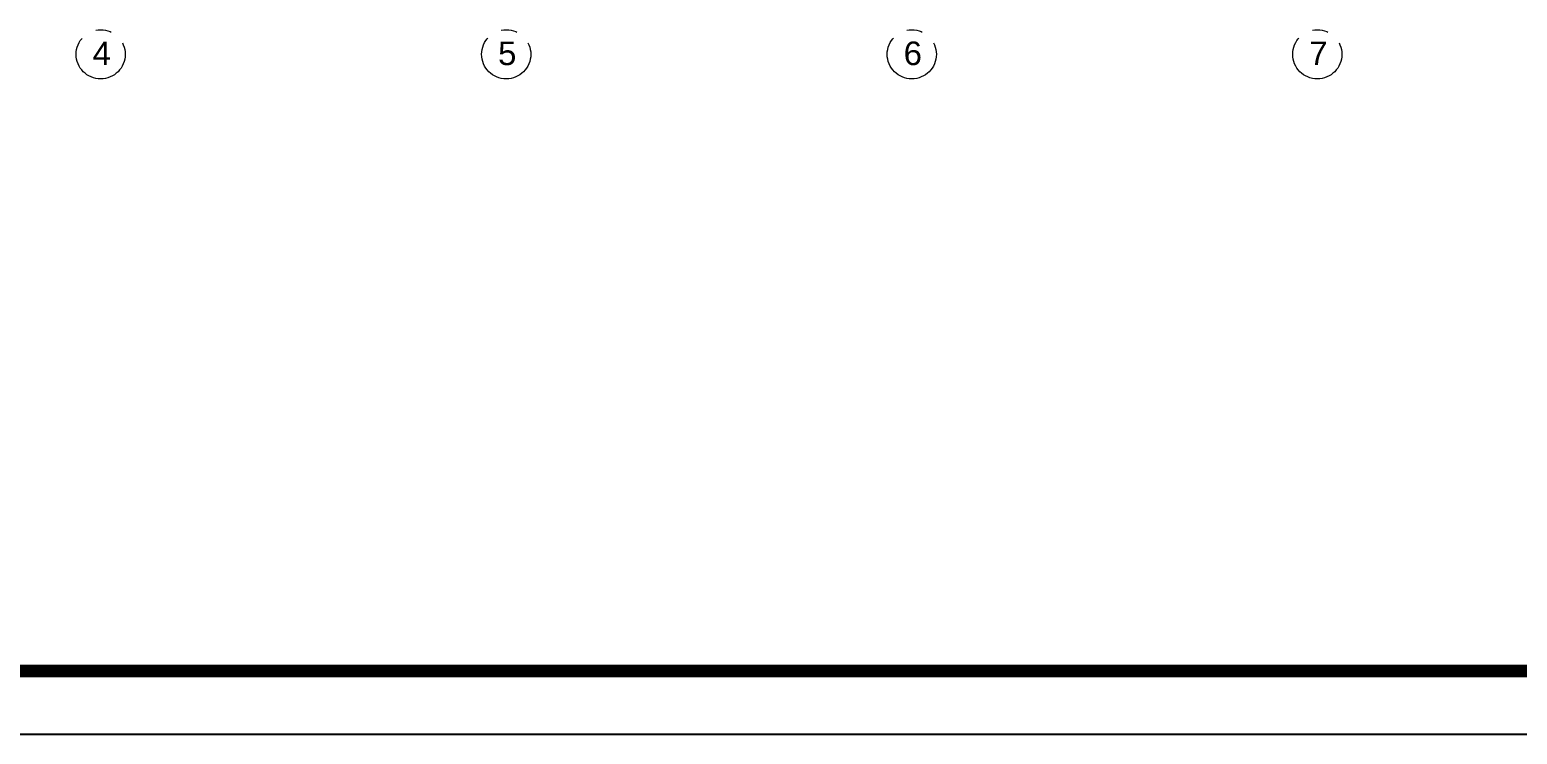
# Model space of a CAD drawing. Header units: inches. Extents: x -0.2 to 34.5, y 0 to 23.
# Drawn here: x 15.44 to 27.18, y 0 to 5.56 of the extents above; entities that cross this region are included whole.
import ezdxf

# ---------------------------------------------------------------- set-up
doc = ezdxf.new("R2010")
doc.units = ezdxf.units.IN
doc.header["$MEASUREMENT"] = 0
doc.linetypes.add('CENTER2', pattern=[1.125, 0.75, -0.125, 0.125, -0.125])
doc.layers.add('A-ANNO-SYMB', color=3, linetype='Continuous', lineweight=18)
doc.layers.add('A-ANNO-TEXT', color=3, linetype='Continuous', lineweight=18)

msp = doc.modelspace()

# ---------------------------------------------------------------- linework, layer by layer
msp.add_line((0, 0), (34.5, 0))
at = {"const_width": 0.1}
msp.add_lwpolyline([(1.5, 0.5), (33, 0.5, 0.414214), (34, 1.5), (34, 21.5, 0.414214), (33, 22.5), (1.5, 22.5, 0.414214), (0.5, 21.5), (0.5, 1.5, 0.414214)], format="xyb", close=True, dxfattribs=at)
at = {"layer": 'A-ANNO-SYMB', "linetype": 'CENTER2'}
for centre in [(16.003, 5.365), (19.203, 5.365), (22.403, 5.365), (25.603, 5.365)]:
    msp.add_circle(centre, 0.194, dxfattribs=at)

# ---------------------------------------------------------------- texts
at = {"layer": 'A-ANNO-TEXT', "char_height": 0.18608, "attachment_point": 1}
for s, insert in [('{\\fArial|b0|i0|c0|p34;4}', (15.939, 5.466)), ('{\\fArial|b0|i0|c0|p34;5}', (19.139, 5.466)), ('{\\fArial|b0|i0|c0|p34;6}', (22.339, 5.466)), ('{\\fArial|b0|i0|c0|p34;7}', (25.539, 5.466))]:
    msp.add_mtext(s, dxfattribs=dict(at, insert=insert))

doc.saveas('drawing.dxf')
